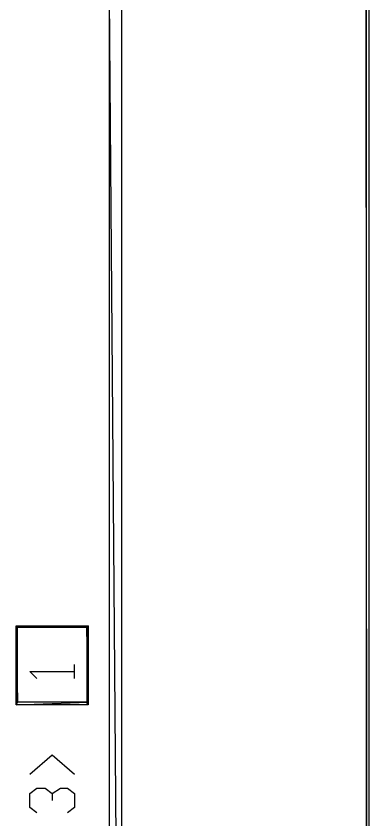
# Model space of a CAD drawing. Header units: millimetres. Extents: x 43 to 817, y 0 to 715.
# Drawn here: x 656.2 to 686.7, y 361 to 430.5 of the extents above; entities that cross this region are included whole.
import ezdxf

# ---------------------------------------------------------------- set-up
doc = ezdxf.new("R2010")
doc.units = ezdxf.units.MM
doc.layers.add('DIAGRAM', color=4, linetype='Continuous')

msp = doc.modelspace()

# ---------------------------------------------------------------- linework, layer by layer
at = {"layer": 'DIAGRAM'}
for p, q in [((686.68, 98.08), (686.44, 452.44)), ((686.44, 452.44), (686.44, 98.08)), ((686.68, 98.08), (686.44, 452.44)), ((686.68, 452.44), (686.68, 98.08)), ((665.32, 301.96), (664.24, 434.56)), ((664.24, 434.56), (664.24, 301.96)), ((665.32, 301.96), (664.24, 434.56)), ((665.32, 434.56), (665.32, 301.96)), ((656.32, 377.68), (656.2, 377.8)), ((656.2, 377.8), (662.44, 377.8)), ((656.32, 377.68), (656.2, 377.8)), ((656.2, 377.8), (656.32, 371.2)), ((656.2, 377.8), (656.32, 371.2)), ((656.2, 370.96), (656.2, 377.8)), ((662.44, 377.8), (656.32, 377.68)), ((662.44, 377.8), (656.32, 377.68)), ((656.32, 377.68), (662.32, 377.68)), ((656.32, 371.2), (656.32, 377.68)), ((662.32, 377.68), (662.44, 377.8)), ((662.32, 377.68), (662.44, 377.8)), ((662.44, 371.08), (662.32, 377.68)), ((662.32, 377.68), (662.32, 371.08)), ((662.44, 371.08), (662.32, 377.68)), ((662.44, 377.8), (662.44, 371.08)), ((661.24, 373.24), (661.24, 374.44)), ((658, 373.24), (657.4, 373.84)), ((657.4, 373.84), (661.24, 373.84)), ((656.32, 371.2), (656.2, 370.96)), ((656.32, 371.2), (656.2, 370.96)), ((656.2, 370.96), (662.44, 371.2)), ((656.2, 370.96), (662.44, 371.2)), ((662.44, 370.96), (656.2, 370.96)), ((662.44, 371.2), (656.32, 371.2)), ((662.32, 371.08), (662.44, 371.08)), ((662.44, 371.2), (662.44, 370.96)), ((657.4, 364.96), (659.32, 366.64)), ((659.32, 366.64), (661.24, 364.96)), ((657.4, 363.28), (658, 363.76)), ((658, 363.76), (658.72, 363.76)), ((658.72, 363.76), (659.32, 363.28)), ((659.32, 363.28), (660.04, 363.76)), ((660.04, 363.76), (660.64, 363.76)), ((660.64, 363.76), (661.24, 363.28)), ((657.4, 362.08), (657.4, 363.28)), ((659.32, 363.28), (659.32, 362.68)), ((661.24, 363.28), (661.24, 362.08)), ((658, 361.6), (657.4, 362.08)), ((661.24, 362.08), (660.64, 361.6))]:
    msp.add_line(p, q, dxfattribs=at)

doc.saveas('drawing.dxf')
